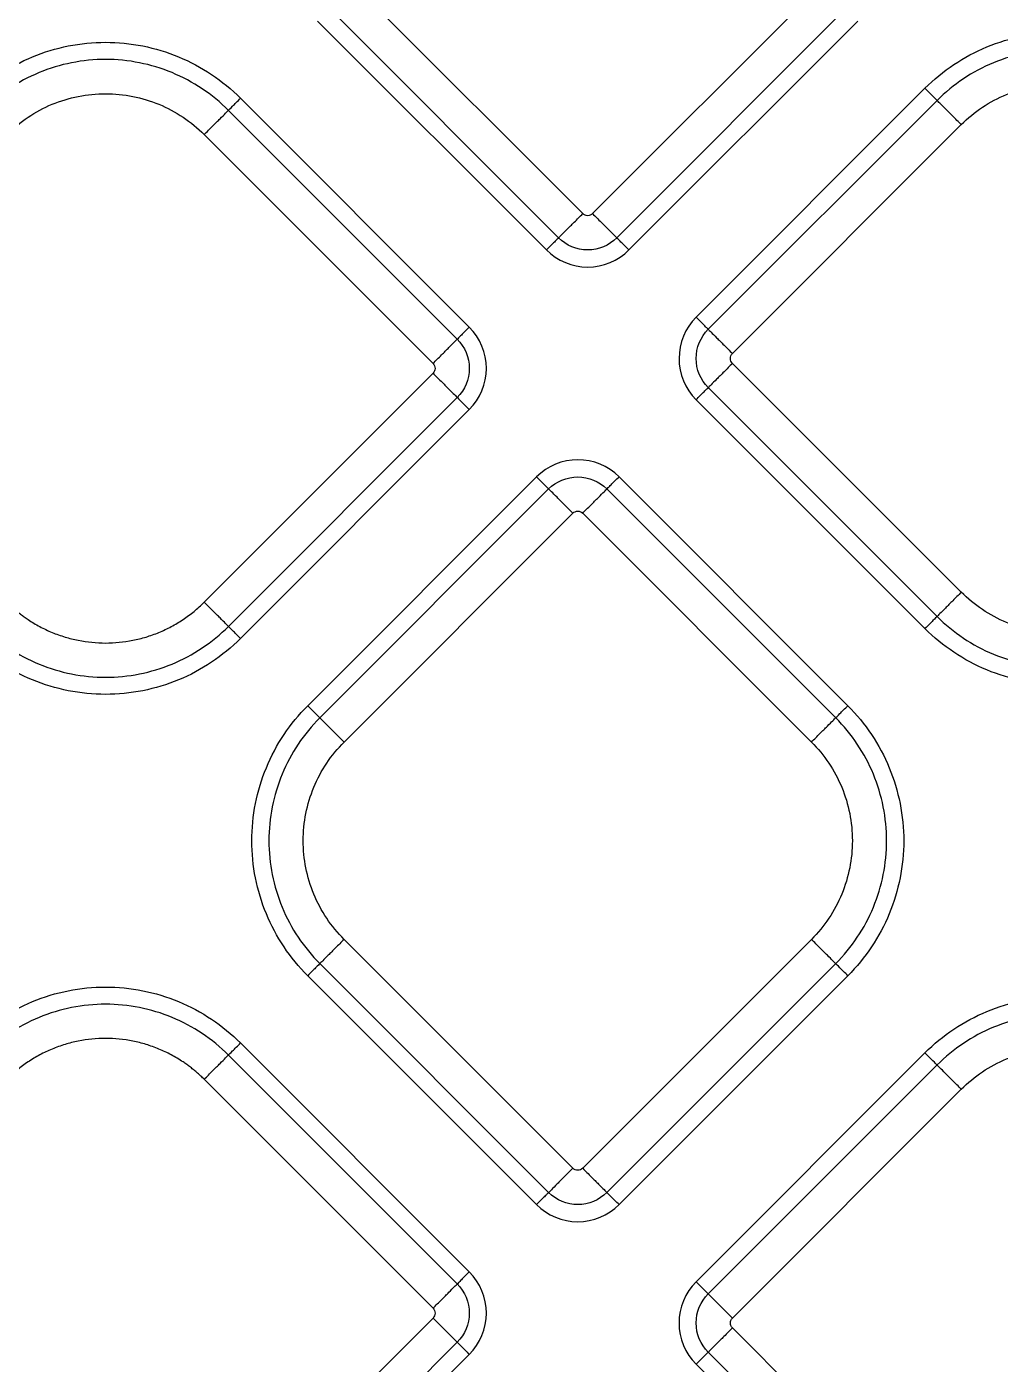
# Model space of a CAD drawing. Extents: x 525 to 613, y 487 to 635.
# Drawn here: x 560.514 to 563.317, y 545.083 to 548.933 of the extents above; entities that cross this region are included whole.
import ezdxf

# ---------------------------------------------------------------- set-up
doc = ezdxf.new("R2010")
doc.units = 0
doc.header["$MEASUREMENT"] = 0
doc.layers.add('1', color=4, linetype='Continuous')
doc.layers.add('STD TEST', color=3, linetype='Continuous')

# ---------------------------------------------------------------- blocks, each defined once
blk = doc.blocks.new('2023 VANGUARD')
at = {"layer": '1', "color": 3, "linetype": 'Continuous', "lineweight": 25}
for p, q in [((-6.8448, -44.2961), (-7.5036, -43.6373)), ((-6.1577, -43.6373), (-6.8165, -44.2961)), ((-7.5733, -43.707), (-6.9145, -44.3659)), ((-6.7468, -44.3659), (-6.088, -43.707)), ((-7.6082, -43.7419), (-6.9494, -44.4007)), ((-6.7119, -44.4007), (-6.0531, -43.7419)), ((-7.1714, -44.6228), (-7.8303, -43.9639)), ((-5.8595, -43.9354), (-6.5184, -44.5943)), ((-7.2063, -44.6576), (-7.8651, -43.9988)), ((-5.8247, -43.9703), (-6.4835, -44.6291)), ((-6.4138, -44.6989), (-5.755, -44.04)), ((-7.9349, -44.0685), (-7.276, -44.7274)), ((-5.755, -45.386), (-6.4138, -44.7271)), ((-7.276, -44.7556), (-7.9349, -45.4145)), ((-6.4835, -44.7969), (-5.8247, -45.4557)), ((-7.8651, -45.4842), (-7.2063, -44.8254)), ((-6.5184, -44.8317), (-5.8595, -45.4906)), ((-7.8303, -45.5191), (-7.1714, -44.8602)), ((-6.9779, -45.0538), (-7.6367, -45.7126)), ((-6.0816, -45.7126), (-6.7404, -45.0538)), ((-6.943, -45.0886), (-7.6019, -45.7475)), ((-6.1165, -45.7475), (-6.7753, -45.0886)), ((-7.5321, -45.8172), (-6.8733, -45.1584)), ((-6.845, -45.1584), (-6.1862, -45.8172)), ((-6.8733, -47.0442), (-7.5321, -46.3853)), ((-6.1862, -46.3853), (-6.845, -47.0442)), ((-7.6019, -46.4551), (-6.943, -47.1139)), ((-6.7753, -47.1139), (-6.1165, -46.4551)), ((-7.6367, -46.4899), (-6.9779, -47.1488)), ((-6.7404, -47.1488), (-6.0816, -46.4899)), ((-7.1714, -47.3423), (-7.8302, -46.6834)), ((-7.2063, -47.3771), (-7.8651, -46.7183)), ((-5.8596, -46.7119), (-6.5184, -47.3708)), ((-5.8247, -46.7468), (-6.4835, -47.4056)), ((-7.9348, -46.788), (-7.276, -47.4469)), ((-6.4138, -47.4754), (-5.755, -46.8165)), ((-7.276, -47.4751), (-7.9348, -48.134)), ((-5.755, -48.1625), (-6.4138, -47.5036)), ((-7.8651, -48.2037), (-7.2063, -47.5449)), ((-7.8302, -48.2386), (-7.1714, -47.5797)), ((-6.4835, -47.5734), (-5.8247, -48.2322)), ((-6.5184, -47.6082), (-5.8596, -48.2671))]:
    blk.add_line(p, q, dxfattribs=at)
for points, knots in [([(-5.8595, -43.9354), (-5.8087, -43.8846), (-5.7477, -43.8438), (-5.6148, -43.7888), (-5.5428, -43.7745), (-5.3989, -43.7745), (-5.327, -43.7888), (-5.1941, -43.8438), (-5.1331, -43.8846), (-5.0822, -43.9354)], [0, 0, 0, 0, 0.25, 0.25, 0.5, 0.5, 0.75, 0.75, 1, 1, 1, 1]), ([(-8.6076, -43.9639), (-8.5567, -43.9131), (-8.4957, -43.8723), (-8.3628, -43.8173), (-8.2909, -43.803), (-8.147, -43.803), (-8.0751, -43.8173), (-7.9421, -43.8723), (-7.8811, -43.9131), (-7.8303, -43.9639)], [0, 0, 0, 0, 0.25, 0.25, 0.5, 0.5, 0.75, 0.75, 1, 1, 1, 1]), ([(-5.1171, -43.9703), (-5.1634, -43.924), (-5.2189, -43.8869), (-5.3399, -43.8368), (-5.4054, -43.8238), (-5.5364, -43.8238), (-5.6019, -43.8368), (-5.7229, -43.8869), (-5.7784, -43.924), (-5.8247, -43.9703)], [0, 0, 0, 0, 0.25, 0.25, 0.5, 0.5, 0.75, 0.75, 1, 1, 1, 1]), ([(-7.8651, -43.9988), (-7.9114, -43.9525), (-7.9669, -43.9154), (-8.088, -43.8653), (-8.1534, -43.8523), (-8.2844, -43.8523), (-8.3499, -43.8653), (-8.4709, -43.9154), (-8.5264, -43.9525), (-8.5727, -43.9988)], [0, 0, 0, 0, 0.25, 0.25, 0.5, 0.5, 0.75, 0.75, 1, 1, 1, 1]), ([(-5.755, -44.04), (-5.7178, -44.0028), (-5.6732, -43.9731), (-5.576, -43.9328), (-5.5235, -43.9224), (-5.4183, -43.9224), (-5.3657, -43.9328), (-5.2686, -43.9731), (-5.224, -44.0028), (-5.1868, -44.04)], [0, 0, 0, 0, 0.25, 0.25, 0.5, 0.5, 0.75, 0.75, 1, 1, 1, 1]), ([(-8.503, -44.0685), (-8.4658, -44.0313), (-8.4212, -44.0016), (-8.3241, -43.9613), (-8.2715, -43.9509), (-8.1663, -43.9509), (-8.1138, -43.9613), (-8.0166, -44.0016), (-7.972, -44.0313), (-7.9349, -44.0685)], [0, 0, 0, 0, 0.25, 0.25, 0.5, 0.5, 0.75, 0.75, 1, 1, 1, 1]), ([(-7.8651, -43.9988), (-7.8638, -43.9974), (-7.8594, -43.9931), (-7.8468, -43.9805), (-7.8385, -43.9722), (-7.8303, -43.9639)], [0, 0, 0, 0, 0.5, 0.5, 1, 1, 1, 1]), ([(-5.8247, -43.9703), (-5.8261, -43.9689), (-5.8304, -43.9646), (-5.843, -43.9519), (-5.8513, -43.9437), (-5.8595, -43.9354)], [0, 0, 0, 0, 0.5, 0.5, 1, 1, 1, 1]), ([(-7.9349, -44.0685), (-7.9266, -44.0603), (-7.9183, -44.052), (-7.9028, -44.0365), (-7.8955, -44.0292), (-7.8829, -44.0166), (-7.8775, -44.0112), (-7.8693, -44.003), (-7.8665, -44.0002), (-7.8651, -43.9988)], [0, 0, 0, 0, 0.25, 0.25, 0.5, 0.5, 0.75, 0.75, 1, 1, 1, 1]), ([(-5.755, -44.04), (-5.7632, -44.0318), (-5.7715, -44.0235), (-5.787, -44.008), (-5.7943, -44.0007), (-5.8069, -43.9881), (-5.8123, -43.9827), (-5.8205, -43.9745), (-5.8233, -43.9717), (-5.8247, -43.9703)], [0, 0, 0, 0, 0.25, 0.25, 0.5, 0.5, 0.75, 0.75, 1, 1, 1, 1]), ([(-6.9145, -44.3659), (-6.9131, -44.3645), (-6.9103, -44.3617), (-6.9021, -44.3535), (-6.8968, -44.3481), (-6.8841, -44.3355), (-6.8769, -44.3282), (-6.8613, -44.3127), (-6.8531, -44.3044), (-6.8448, -44.2961)], [0, 0, 0, 0, 0.25, 0.25, 0.5, 0.5, 0.75, 0.75, 1, 1, 1, 1]), ([(-6.8165, -44.2961), (-6.8202, -44.2999), (-6.8254, -44.302), (-6.8359, -44.302), (-6.8411, -44.2999), (-6.8448, -44.2961)], [0, 0, 0, 0, 0.5, 0.5, 1, 1, 1, 1]), ([(-6.8165, -44.2961), (-6.8082, -44.3044), (-6.8, -44.3127), (-6.7844, -44.3282), (-6.7772, -44.3355), (-6.7646, -44.3481), (-6.7592, -44.3535), (-6.751, -44.3617), (-6.7482, -44.3645), (-6.7468, -44.3659)], [0, 0, 0, 0, 0.25, 0.25, 0.5, 0.5, 0.75, 0.75, 1, 1, 1, 1]), ([(-6.9145, -44.3659), (-6.9151, -44.3665), (-6.9164, -44.3678), (-6.9205, -44.3718), (-6.9233, -44.3746), (-6.9298, -44.3812), (-6.9337, -44.385), (-6.9415, -44.3929), (-6.9456, -44.3969), (-6.9494, -44.4007)], [0, 0, 0, 0, 0.25, 0.25, 0.5, 0.5, 0.75, 0.75, 1, 1, 1, 1]), ([(-6.7468, -44.3659), (-6.7688, -44.3878), (-6.7994, -44.4006), (-6.862, -44.4006), (-6.8924, -44.388), (-6.9145, -44.3659)], [0, 0, 0, 0, 0.5, 0.5, 1, 1, 1, 1]), ([(-6.7119, -44.4007), (-6.7157, -44.3969), (-6.7198, -44.3929), (-6.7276, -44.385), (-6.7315, -44.3812), (-6.738, -44.3746), (-6.7408, -44.3718), (-6.7449, -44.3678), (-6.7462, -44.3665), (-6.7468, -44.3659)], [0, 0, 0, 0, 0.25, 0.25, 0.5, 0.5, 0.75, 0.75, 1, 1, 1, 1]), ([(-6.9494, -44.4007), (-6.918, -44.4321), (-6.8751, -44.4499), (-6.7864, -44.4499), (-6.743, -44.4318), (-6.7119, -44.4007)], [0, 0, 0, 0, 0.5, 0.5, 1, 1, 1, 1]), ([(-6.5184, -44.5943), (-6.5497, -44.6256), (-6.5675, -44.6686), (-6.5676, -44.7573), (-6.5495, -44.8006), (-6.5184, -44.8317)], [0, 0, 0, 0, 0.5, 0.5, 1, 1, 1, 1]), ([(-6.4835, -44.6291), (-6.4841, -44.6285), (-6.4854, -44.6272), (-6.4895, -44.6232), (-6.4923, -44.6204), (-6.4988, -44.6138), (-6.5027, -44.61), (-6.5105, -44.6021), (-6.5146, -44.5981), (-6.5184, -44.5943)], [0, 0, 0, 0, 0.25, 0.25, 0.5, 0.5, 0.75, 0.75, 1, 1, 1, 1]), ([(-7.276, -44.7274), (-7.2678, -44.7191), (-7.2595, -44.7108), (-7.244, -44.6953), (-7.2367, -44.688), (-7.2241, -44.6754), (-7.2187, -44.67), (-7.2105, -44.6618), (-7.2077, -44.659), (-7.2063, -44.6576)], [0, 0, 0, 0, 0.25, 0.25, 0.5, 0.5, 0.75, 0.75, 1, 1, 1, 1]), ([(-7.1714, -44.6228), (-7.1752, -44.6266), (-7.1793, -44.6306), (-7.1872, -44.6385), (-7.191, -44.6423), (-7.1976, -44.6489), (-7.2003, -44.6517), (-7.2044, -44.6557), (-7.2057, -44.657), (-7.2063, -44.6576)], [0, 0, 0, 0, 0.25, 0.25, 0.5, 0.5, 0.75, 0.75, 1, 1, 1, 1]), ([(-7.2063, -44.6576), (-7.1843, -44.6796), (-7.1716, -44.7102), (-7.1716, -44.7729), (-7.1841, -44.8032), (-7.2063, -44.8254)], [0, 0, 0, 0, 0.5, 0.5, 1, 1, 1, 1]), ([(-7.1714, -44.8602), (-7.1401, -44.8289), (-7.1223, -44.7859), (-7.1222, -44.6972), (-7.1403, -44.6539), (-7.1714, -44.6228)], [0, 0, 0, 0, 0.5, 0.5, 1, 1, 1, 1]), ([(-6.4835, -44.7969), (-6.5055, -44.7749), (-6.5183, -44.7443), (-6.5182, -44.6816), (-6.5057, -44.6513), (-6.4835, -44.6291)], [0, 0, 0, 0, 0.5, 0.5, 1, 1, 1, 1]), ([(-6.4835, -44.6291), (-6.4821, -44.6305), (-6.4793, -44.6333), (-6.4711, -44.6415), (-6.4658, -44.6469), (-6.4531, -44.6595), (-6.4459, -44.6668), (-6.4303, -44.6823), (-6.4221, -44.6906), (-6.4138, -44.6989)], [0, 0, 0, 0, 0.25, 0.25, 0.5, 0.5, 0.75, 0.75, 1, 1, 1, 1]), ([(-6.4138, -44.7271), (-6.4175, -44.7234), (-6.4197, -44.7182), (-6.4197, -44.7078), (-6.4175, -44.7026), (-6.4138, -44.6989)], [0, 0, 0, 0, 0.5, 0.5, 1, 1, 1, 1]), ([(-7.276, -44.7274), (-7.2723, -44.7311), (-7.2702, -44.7363), (-7.2702, -44.7467), (-7.2723, -44.7519), (-7.276, -44.7556)], [0, 0, 0, 0, 0.5, 0.5, 1, 1, 1, 1]), ([(-6.4138, -44.7271), (-6.4221, -44.7354), (-6.4303, -44.7437), (-6.4459, -44.7592), (-6.4531, -44.7665), (-6.4658, -44.7791), (-6.4711, -44.7845), (-6.4793, -44.7927), (-6.4821, -44.7955), (-6.4835, -44.7969)], [0, 0, 0, 0, 0.25, 0.25, 0.5, 0.5, 0.75, 0.75, 1, 1, 1, 1]), ([(-7.276, -44.7556), (-7.2686, -44.763), (-7.2607, -44.771), (-7.2452, -44.7865), (-7.2376, -44.7941), (-7.2243, -44.8074), (-7.2186, -44.813), (-7.2103, -44.8214), (-7.2076, -44.8241), (-7.2063, -44.8254)], [0, 0, 0, 0, 0.25, 0.25, 0.5, 0.5, 0.75, 0.75, 1, 1, 1, 1]), ([(-6.5184, -44.8317), (-6.5146, -44.8279), (-6.5105, -44.8239), (-6.5027, -44.816), (-6.4988, -44.8122), (-6.4923, -44.8056), (-6.4895, -44.8028), (-6.4854, -44.7988), (-6.4841, -44.7975), (-6.4835, -44.7969)], [0, 0, 0, 0, 0.25, 0.25, 0.5, 0.5, 0.75, 0.75, 1, 1, 1, 1]), ([(-7.2063, -44.8254), (-7.2057, -44.826), (-7.2044, -44.8273), (-7.2003, -44.8314), (-7.1976, -44.8341), (-7.191, -44.8407), (-7.1872, -44.8445), (-7.1793, -44.8524), (-7.1752, -44.8564), (-7.1714, -44.8602)], [0, 0, 0, 0, 0.25, 0.25, 0.5, 0.5, 0.75, 0.75, 1, 1, 1, 1]), ([(-6.7404, -45.0538), (-6.7718, -45.0224), (-6.8148, -45.0046), (-6.9034, -45.0046), (-6.9468, -45.0227), (-6.9779, -45.0538)], [0, 0, 0, 0, 0.5, 0.5, 1, 1, 1, 1]), ([(-6.9779, -45.0538), (-6.9741, -45.0576), (-6.97, -45.0616), (-6.9622, -45.0695), (-6.9584, -45.0733), (-6.9518, -45.0799), (-6.949, -45.0827), (-6.945, -45.0867), (-6.9437, -45.088), (-6.943, -45.0886)], [0, 0, 0, 0, 0.25, 0.25, 0.5, 0.5, 0.75, 0.75, 1, 1, 1, 1]), ([(-6.943, -45.0886), (-6.9211, -45.0667), (-6.8904, -45.0539), (-6.8278, -45.0539), (-6.7975, -45.0665), (-6.7753, -45.0886)], [0, 0, 0, 0, 0.5, 0.5, 1, 1, 1, 1]), ([(-6.7753, -45.0886), (-6.7747, -45.088), (-6.7734, -45.0867), (-6.7693, -45.0827), (-6.7666, -45.0799), (-6.76, -45.0733), (-6.7562, -45.0695), (-6.7483, -45.0616), (-6.7442, -45.0576), (-6.7404, -45.0538)], [0, 0, 0, 0, 0.25, 0.25, 0.5, 0.5, 0.75, 0.75, 1, 1, 1, 1]), ([(-6.8733, -45.1584), (-6.8816, -45.1501), (-6.8898, -45.1418), (-6.9054, -45.1263), (-6.9126, -45.119), (-6.9253, -45.1064), (-6.9306, -45.101), (-6.9388, -45.0928), (-6.9416, -45.09), (-6.943, -45.0886)], [0, 0, 0, 0, 0.25, 0.25, 0.5, 0.5, 0.75, 0.75, 1, 1, 1, 1]), ([(-6.845, -45.1584), (-6.8376, -45.151), (-6.8297, -45.1431), (-6.8142, -45.1275), (-6.8066, -45.1199), (-6.7933, -45.1066), (-6.7876, -45.101), (-6.7793, -45.0926), (-6.7766, -45.0899), (-6.7753, -45.0886)], [0, 0, 0, 0, 0.25, 0.25, 0.5, 0.5, 0.75, 0.75, 1, 1, 1, 1]), ([(-6.8733, -45.1584), (-6.8696, -45.1547), (-6.8644, -45.1525), (-6.8539, -45.1525), (-6.8487, -45.1547), (-6.845, -45.1584)], [0, 0, 0, 0, 0.5, 0.5, 1, 1, 1, 1]), ([(-5.755, -45.386), (-5.7632, -45.3942), (-5.7715, -45.4025), (-5.787, -45.418), (-5.7943, -45.4253), (-5.8069, -45.4379), (-5.8123, -45.4433), (-5.8205, -45.4515), (-5.8233, -45.4543), (-5.8247, -45.4557)], [0, 0, 0, 0, 0.25, 0.25, 0.5, 0.5, 0.75, 0.75, 1, 1, 1, 1]), ([(-5.1868, -45.386), (-5.224, -45.4232), (-5.2686, -45.4529), (-5.3657, -45.4932), (-5.4183, -45.5036), (-5.5235, -45.5036), (-5.576, -45.4932), (-5.6732, -45.4529), (-5.7178, -45.4232), (-5.755, -45.386)], [0, 0, 0, 0, 0.25, 0.25, 0.5, 0.5, 0.75, 0.75, 1, 1, 1, 1]), ([(-8.503, -45.4145), (-8.4999, -45.4176), (-8.4936, -45.4237), (-8.4838, -45.4325), (-8.4738, -45.441), (-8.4635, -45.4492), (-8.453, -45.457), (-8.435, -45.4695), (-8.4086, -45.4853), (-8.3729, -45.5022), (-8.3357, -45.5155), (-8.2847, -45.5282), (-8.2189, -45.5347), (-8.1532, -45.5282), (-8.1021, -45.5155), (-8.0649, -45.5022), (-8.0292, -45.4853), (-8.001, -45.4684), (-7.9795, -45.4532), (-7.964, -45.4411), (-7.949, -45.4282), (-7.9396, -45.4191), (-7.9349, -45.4145)], [0, 0, 0, 0, 0.020878, 0.041713, 0.062527, 0.083344, 0.104185, 0.125072, 0.187569, 0.2501, 0.312596, 0.375127, 0.500003, 0.62488, 0.687376, 0.749907, 0.812404, 0.874935, 0.906232, 0.937459, 0.968689, 1, 1, 1, 1]), ([(-7.8651, -45.4842), (-7.8665, -45.4828), (-7.8693, -45.48), (-7.8775, -45.4718), (-7.8829, -45.4664), (-7.8955, -45.4538), (-7.9028, -45.4465), (-7.9183, -45.431), (-7.9266, -45.4228), (-7.9349, -45.4145)], [0, 0, 0, 0, 0.25, 0.25, 0.5, 0.5, 0.75, 0.75, 1, 1, 1, 1]), ([(-5.8247, -45.4557), (-5.8261, -45.4571), (-5.8304, -45.4614), (-5.843, -45.474), (-5.8513, -45.4823), (-5.8595, -45.4906)], [0, 0, 0, 0, 0.5, 0.5, 1, 1, 1, 1]), ([(-5.8247, -45.4557), (-5.7784, -45.502), (-5.7229, -45.5391), (-5.6019, -45.5892), (-5.5364, -45.6022), (-5.4054, -45.6022), (-5.3399, -45.5892), (-5.2189, -45.5391), (-5.1634, -45.502), (-5.1171, -45.4557)], [0, 0, 0, 0, 0.25, 0.25, 0.5, 0.5, 0.75, 0.75, 1, 1, 1, 1]), ([(-8.5727, -45.4842), (-8.5264, -45.5305), (-8.4709, -45.5676), (-8.3499, -45.6177), (-8.2844, -45.6307), (-8.1534, -45.6307), (-8.088, -45.6177), (-7.9669, -45.5676), (-7.9114, -45.5305), (-7.8651, -45.4842)], [0, 0, 0, 0, 0.25, 0.25, 0.5, 0.5, 0.75, 0.75, 1, 1, 1, 1]), ([(-7.8303, -45.5191), (-7.8385, -45.5108), (-7.8468, -45.5026), (-7.8594, -45.4899), (-7.8638, -45.4856), (-7.8651, -45.4842)], [0, 0, 0, 0, 0.5, 0.5, 1, 1, 1, 1]), ([(-5.0822, -45.4906), (-5.1331, -45.5414), (-5.1941, -45.5822), (-5.327, -45.6372), (-5.3989, -45.6515), (-5.5428, -45.6515), (-5.6148, -45.6372), (-5.7477, -45.5822), (-5.8087, -45.5414), (-5.8595, -45.4906)], [0, 0, 0, 0, 0.25, 0.25, 0.5, 0.5, 0.75, 0.75, 1, 1, 1, 1]), ([(-7.8303, -45.5191), (-7.8811, -45.5699), (-7.9421, -45.6107), (-8.0751, -45.6657), (-8.147, -45.68), (-8.2909, -45.68), (-8.3628, -45.6657), (-8.4957, -45.6107), (-8.5567, -45.5699), (-8.6076, -45.5191)], [0, 0, 0, 0, 0.25, 0.25, 0.5, 0.5, 0.75, 0.75, 1, 1, 1, 1]), ([(-7.6367, -46.4899), (-7.6876, -46.439), (-7.7283, -46.3781), (-7.7834, -46.2451), (-7.7977, -46.1732), (-7.7977, -46.0293), (-7.7834, -45.9574), (-7.7283, -45.8245), (-7.6876, -45.7635), (-7.6367, -45.7126)], [0, 0, 0, 0, 0.25, 0.25, 0.5, 0.5, 0.75, 0.75, 1, 1, 1, 1]), ([(-7.6019, -45.7475), (-7.6032, -45.7461), (-7.6076, -45.7418), (-7.6202, -45.7291), (-7.6285, -45.7209), (-7.6367, -45.7126)], [0, 0, 0, 0, 0.5, 0.5, 1, 1, 1, 1]), ([(-6.1165, -45.7475), (-6.1151, -45.7461), (-6.1107, -45.7418), (-6.0981, -45.7291), (-6.0899, -45.7209), (-6.0816, -45.7126)], [0, 0, 0, 0, 0.5, 0.5, 1, 1, 1, 1]), ([(-6.0816, -45.7126), (-6.0307, -45.7635), (-5.99, -45.8245), (-5.9349, -45.9574), (-5.9206, -46.0293), (-5.9206, -46.1732), (-5.9349, -46.2451), (-5.99, -46.3781), (-6.0307, -46.439), (-6.0816, -46.4899)], [0, 0, 0, 0, 0.25, 0.25, 0.5, 0.5, 0.75, 0.75, 1, 1, 1, 1]), ([(-7.6019, -45.7475), (-7.6482, -45.7938), (-7.6853, -45.8493), (-7.7354, -45.9703), (-7.7484, -46.0358), (-7.7484, -46.1668), (-7.7354, -46.2322), (-7.6853, -46.3532), (-7.6482, -46.4087), (-7.6019, -46.4551)], [0, 0, 0, 0, 0.25, 0.25, 0.5, 0.5, 0.75, 0.75, 1, 1, 1, 1]), ([(-7.5321, -45.8172), (-7.5404, -45.8089), (-7.5487, -45.8007), (-7.5642, -45.7851), (-7.5715, -45.7779), (-7.5841, -45.7652), (-7.5895, -45.7599), (-7.5977, -45.7517), (-7.6005, -45.7489), (-7.6019, -45.7475)], [0, 0, 0, 0, 0.25, 0.25, 0.5, 0.5, 0.75, 0.75, 1, 1, 1, 1]), ([(-6.1862, -45.8172), (-6.1779, -45.8089), (-6.1697, -45.8007), (-6.1541, -45.7851), (-6.1469, -45.7779), (-6.1342, -45.7652), (-6.1289, -45.7599), (-6.1207, -45.7517), (-6.1178, -45.7489), (-6.1165, -45.7475)], [0, 0, 0, 0, 0.25, 0.25, 0.5, 0.5, 0.75, 0.75, 1, 1, 1, 1]), ([(-6.1165, -46.4551), (-6.0702, -46.4087), (-6.0331, -46.3532), (-5.9829, -46.2322), (-5.9699, -46.1668), (-5.9699, -46.0358), (-5.9829, -45.9703), (-6.0331, -45.8493), (-6.0702, -45.7938), (-6.1165, -45.7475)], [0, 0, 0, 0, 0.25, 0.25, 0.5, 0.5, 0.75, 0.75, 1, 1, 1, 1]), ([(-7.5321, -46.3853), (-7.5693, -46.3481), (-7.5991, -46.3036), (-7.6393, -46.2064), (-7.6498, -46.1539), (-7.6498, -46.0487), (-7.6393, -45.9961), (-7.5991, -45.8989), (-7.5693, -45.8544), (-7.5321, -45.8172)], [0, 0, 0, 0, 0.25, 0.25, 0.5, 0.5, 0.75, 0.75, 1, 1, 1, 1]), ([(-6.1862, -45.8172), (-6.149, -45.8544), (-6.1192, -45.8989), (-6.079, -45.9961), (-6.0685, -46.0487), (-6.0685, -46.1539), (-6.079, -46.2064), (-6.1192, -46.3036), (-6.149, -46.3481), (-6.1862, -46.3853)], [0, 0, 0, 0, 0.25, 0.25, 0.5, 0.5, 0.75, 0.75, 1, 1, 1, 1]), ([(-7.5321, -46.3853), (-7.5404, -46.3936), (-7.5487, -46.4019), (-7.5642, -46.4174), (-7.5715, -46.4247), (-7.5841, -46.4373), (-7.5895, -46.4427), (-7.5977, -46.4509), (-7.6005, -46.4537), (-7.6019, -46.4551)], [0, 0, 0, 0, 0.25, 0.25, 0.5, 0.5, 0.75, 0.75, 1, 1, 1, 1]), ([(-6.1165, -46.4551), (-6.1178, -46.4537), (-6.1207, -46.4509), (-6.1289, -46.4427), (-6.1342, -46.4373), (-6.1469, -46.4247), (-6.1541, -46.4174), (-6.1697, -46.4019), (-6.1779, -46.3936), (-6.1862, -46.3853)], [0, 0, 0, 0, 0.25, 0.25, 0.5, 0.5, 0.75, 0.75, 1, 1, 1, 1]), ([(-7.6019, -46.4551), (-7.6032, -46.4564), (-7.6076, -46.4608), (-7.6202, -46.4734), (-7.6285, -46.4816), (-7.6367, -46.4899)], [0, 0, 0, 0, 0.5, 0.5, 1, 1, 1, 1]), ([(-6.0816, -46.4899), (-6.0899, -46.4816), (-6.0981, -46.4734), (-6.1107, -46.4608), (-6.1151, -46.4564), (-6.1165, -46.4551)], [0, 0, 0, 0, 0.5, 0.5, 1, 1, 1, 1]), ([(-8.6075, -46.6834), (-8.5567, -46.6326), (-8.4957, -46.5918), (-8.3628, -46.5368), (-8.2908, -46.5225), (-8.1469, -46.5225), (-8.075, -46.5368), (-7.9421, -46.5918), (-7.8811, -46.6326), (-7.8302, -46.6834)], [0, 0, 0, 0, 0.25, 0.25, 0.5, 0.5, 0.75, 0.75, 1, 1, 1, 1]), ([(-7.8651, -46.7183), (-7.9114, -46.672), (-7.9669, -46.6349), (-8.0879, -46.5848), (-8.1534, -46.5718), (-8.2844, -46.5718), (-8.3499, -46.5848), (-8.4709, -46.6349), (-8.5264, -46.672), (-8.5727, -46.7183)], [0, 0, 0, 0, 0.25, 0.25, 0.5, 0.5, 0.75, 0.75, 1, 1, 1, 1]), ([(-5.8596, -46.7119), (-5.8087, -46.6611), (-5.7477, -46.6203), (-5.6148, -46.5653), (-5.5429, -46.551), (-5.399, -46.551), (-5.3271, -46.5653), (-5.1941, -46.6203), (-5.1331, -46.6611), (-5.0823, -46.7119)], [0, 0, 0, 0, 0.25, 0.25, 0.5, 0.5, 0.75, 0.75, 1, 1, 1, 1]), ([(-5.1171, -46.7468), (-5.1634, -46.7005), (-5.2189, -46.6634), (-5.34, -46.6133), (-5.4054, -46.6003), (-5.5364, -46.6003), (-5.6019, -46.6133), (-5.7229, -46.6634), (-5.7784, -46.7005), (-5.8247, -46.7468)], [0, 0, 0, 0, 0.25, 0.25, 0.5, 0.5, 0.75, 0.75, 1, 1, 1, 1]), ([(-7.9348, -46.788), (-7.938, -46.7849), (-7.9442, -46.7788), (-7.954, -46.77), (-7.964, -46.7615), (-7.9743, -46.7533), (-7.9848, -46.7455), (-8.0029, -46.733), (-8.0292, -46.7172), (-8.0649, -46.7003), (-8.1021, -46.687), (-8.1531, -46.6743), (-8.2189, -46.6678), (-8.2847, -46.6743), (-8.3357, -46.687), (-8.3729, -46.7003), (-8.4086, -46.7172), (-8.4368, -46.7341), (-8.4583, -46.7493), (-8.4738, -46.7614), (-8.4888, -46.7743), (-8.4982, -46.7834), (-8.503, -46.788)], [0, 0, 0, 0, 0.020878, 0.041713, 0.062527, 0.083344, 0.104185, 0.125072, 0.187569, 0.2501, 0.312596, 0.375127, 0.500003, 0.62488, 0.687376, 0.749907, 0.812404, 0.874935, 0.906232, 0.937459, 0.968689, 1, 1, 1, 1]), ([(-7.8651, -46.7183), (-7.8637, -46.7169), (-7.8594, -46.7126), (-7.8467, -46.6999), (-7.8385, -46.6917), (-7.8302, -46.6834)], [0, 0, 0, 0, 0.5, 0.5, 1, 1, 1, 1]), ([(-5.755, -46.8165), (-5.7178, -46.7793), (-5.6732, -46.7496), (-5.5761, -46.7093), (-5.5235, -46.6989), (-5.4183, -46.6989), (-5.3658, -46.7093), (-5.2686, -46.7496), (-5.224, -46.7793), (-5.1869, -46.8165)], [0, 0, 0, 0, 0.25, 0.25, 0.5, 0.5, 0.75, 0.75, 1, 1, 1, 1]), ([(-7.9348, -46.788), (-7.9266, -46.7798), (-7.9183, -46.7715), (-7.9028, -46.756), (-7.8955, -46.7487), (-7.8829, -46.7361), (-7.8775, -46.7307), (-7.8693, -46.7225), (-7.8665, -46.7197), (-7.8651, -46.7183)], [0, 0, 0, 0, 0.25, 0.25, 0.5, 0.5, 0.75, 0.75, 1, 1, 1, 1]), ([(-5.8247, -46.7468), (-5.8261, -46.7454), (-5.8304, -46.7411), (-5.8431, -46.7285), (-5.8513, -46.7202), (-5.8596, -46.7119)], [0, 0, 0, 0, 0.5, 0.5, 1, 1, 1, 1]), ([(-5.755, -46.8165), (-5.7633, -46.8083), (-5.7715, -46.8), (-5.7871, -46.7845), (-5.7943, -46.7772), (-5.8069, -46.7646), (-5.8123, -46.7592), (-5.8205, -46.751), (-5.8233, -46.7482), (-5.8247, -46.7468)], [0, 0, 0, 0, 0.25, 0.25, 0.5, 0.5, 0.75, 0.75, 1, 1, 1, 1]), ([(-6.8733, -47.0442), (-6.8807, -47.0516), (-6.8886, -47.0595), (-6.9042, -47.075), (-6.9118, -47.0826), (-6.925, -47.0959), (-6.9307, -47.1016), (-6.939, -47.1099), (-6.9417, -47.1126), (-6.943, -47.1139)], [0, 0, 0, 0, 0.25, 0.25, 0.5, 0.5, 0.75, 0.75, 1, 1, 1, 1]), ([(-6.845, -47.0442), (-6.8487, -47.0479), (-6.8539, -47.05), (-6.8644, -47.05), (-6.8696, -47.0479), (-6.8733, -47.0442)], [0, 0, 0, 0, 0.5, 0.5, 1, 1, 1, 1]), ([(-6.845, -47.0442), (-6.8368, -47.0524), (-6.8285, -47.0607), (-6.813, -47.0762), (-6.8057, -47.0835), (-6.7931, -47.0961), (-6.7877, -47.1015), (-6.7795, -47.1097), (-6.7767, -47.1125), (-6.7753, -47.1139)], [0, 0, 0, 0, 0.25, 0.25, 0.5, 0.5, 0.75, 0.75, 1, 1, 1, 1]), ([(-6.943, -47.1139), (-6.9437, -47.1145), (-6.945, -47.1158), (-6.949, -47.1199), (-6.9518, -47.1226), (-6.9584, -47.1292), (-6.9622, -47.133), (-6.97, -47.1409), (-6.9741, -47.1449), (-6.9779, -47.1488)], [0, 0, 0, 0, 0.25, 0.25, 0.5, 0.5, 0.75, 0.75, 1, 1, 1, 1]), ([(-6.7753, -47.1139), (-6.7973, -47.1359), (-6.8279, -47.1486), (-6.8905, -47.1486), (-6.9209, -47.136), (-6.943, -47.1139)], [0, 0, 0, 0, 0.5, 0.5, 1, 1, 1, 1]), ([(-6.7404, -47.1488), (-6.7442, -47.1449), (-6.7483, -47.1409), (-6.7562, -47.133), (-6.76, -47.1292), (-6.7666, -47.1226), (-6.7693, -47.1199), (-6.7734, -47.1158), (-6.7747, -47.1145), (-6.7753, -47.1139)], [0, 0, 0, 0, 0.25, 0.25, 0.5, 0.5, 0.75, 0.75, 1, 1, 1, 1]), ([(-6.9779, -47.1488), (-6.9465, -47.1801), (-6.9036, -47.1979), (-6.8149, -47.1979), (-6.7715, -47.1799), (-6.7404, -47.1488)], [0, 0, 0, 0, 0.5, 0.5, 1, 1, 1, 1]), ([(-7.1714, -47.3423), (-7.1752, -47.3461), (-7.1793, -47.3501), (-7.1871, -47.358), (-7.1909, -47.3618), (-7.1975, -47.3684), (-7.2003, -47.3712), (-7.2043, -47.3752), (-7.2056, -47.3765), (-7.2063, -47.3771)], [0, 0, 0, 0, 0.25, 0.25, 0.5, 0.5, 0.75, 0.75, 1, 1, 1, 1]), ([(-7.1714, -47.5797), (-7.14, -47.5484), (-7.1222, -47.5054), (-7.1222, -47.4167), (-7.1403, -47.3734), (-7.1714, -47.3423)], [0, 0, 0, 0, 0.5, 0.5, 1, 1, 1, 1]), ([(-7.276, -47.4469), (-7.2677, -47.4386), (-7.2595, -47.4303), (-7.2439, -47.4148), (-7.2367, -47.4075), (-7.224, -47.3949), (-7.2187, -47.3895), (-7.2105, -47.3813), (-7.2076, -47.3785), (-7.2063, -47.3771)], [0, 0, 0, 0, 0.25, 0.25, 0.5, 0.5, 0.75, 0.75, 1, 1, 1, 1]), ([(-7.2063, -47.3771), (-7.1843, -47.3991), (-7.1715, -47.4297), (-7.1715, -47.4924), (-7.1841, -47.5227), (-7.2063, -47.5449)], [0, 0, 0, 0, 0.5, 0.5, 1, 1, 1, 1]), ([(-6.5184, -47.3708), (-6.5498, -47.4021), (-6.5676, -47.4451), (-6.5676, -47.5338), (-6.5495, -47.5771), (-6.5184, -47.6082)], [0, 0, 0, 0, 0.5, 0.5, 1, 1, 1, 1]), ([(-6.4835, -47.4056), (-6.4842, -47.405), (-6.4855, -47.4037), (-6.4895, -47.3997), (-6.4923, -47.3969), (-6.4989, -47.3903), (-6.5027, -47.3865), (-6.5106, -47.3786), (-6.5146, -47.3746), (-6.5184, -47.3708)], [0, 0, 0, 0, 0.25, 0.25, 0.5, 0.5, 0.75, 0.75, 1, 1, 1, 1]), ([(-6.4835, -47.5734), (-6.5055, -47.5514), (-6.5183, -47.5208), (-6.5183, -47.4581), (-6.5057, -47.4278), (-6.4835, -47.4056)], [0, 0, 0, 0, 0.5, 0.5, 1, 1, 1, 1]), ([(-6.4138, -47.4754), (-6.4212, -47.468), (-6.4291, -47.4601), (-6.4447, -47.4445), (-6.4523, -47.4369), (-6.4656, -47.4236), (-6.4712, -47.418), (-6.4795, -47.4096), (-6.4822, -47.4069), (-6.4835, -47.4056)], [0, 0, 0, 0, 0.25, 0.25, 0.5, 0.5, 0.75, 0.75, 1, 1, 1, 1]), ([(-7.276, -47.4469), (-7.2723, -47.4506), (-7.2701, -47.4558), (-7.2701, -47.4662), (-7.2723, -47.4714), (-7.276, -47.4751)], [0, 0, 0, 0, 0.5, 0.5, 1, 1, 1, 1]), ([(-7.276, -47.4751), (-7.2686, -47.4825), (-7.2607, -47.4904), (-7.2451, -47.506), (-7.2375, -47.5136), (-7.2242, -47.5269), (-7.2186, -47.5325), (-7.2103, -47.5409), (-7.2076, -47.5436), (-7.2063, -47.5449)], [0, 0, 0, 0, 0.25, 0.25, 0.5, 0.5, 0.75, 0.75, 1, 1, 1, 1]), ([(-6.4138, -47.5036), (-6.4221, -47.5119), (-6.4304, -47.5202), (-6.4459, -47.5357), (-6.4532, -47.543), (-6.4658, -47.5556), (-6.4712, -47.561), (-6.4793, -47.5692), (-6.4822, -47.572), (-6.4835, -47.5734)], [0, 0, 0, 0, 0.25, 0.25, 0.5, 0.5, 0.75, 0.75, 1, 1, 1, 1]), ([(-6.4138, -47.5036), (-6.4175, -47.4999), (-6.4197, -47.4947), (-6.4197, -47.4843), (-6.4175, -47.4791), (-6.4138, -47.4754)], [0, 0, 0, 0, 0.5, 0.5, 1, 1, 1, 1]), ([(-7.2063, -47.5449), (-7.2056, -47.5455), (-7.2043, -47.5468), (-7.2003, -47.5508), (-7.1975, -47.5536), (-7.1909, -47.5602), (-7.1871, -47.564), (-7.1793, -47.5719), (-7.1752, -47.5759), (-7.1714, -47.5797)], [0, 0, 0, 0, 0.25, 0.25, 0.5, 0.5, 0.75, 0.75, 1, 1, 1, 1]), ([(-6.5184, -47.6082), (-6.5146, -47.6044), (-6.5106, -47.6004), (-6.5027, -47.5925), (-6.4989, -47.5887), (-6.4923, -47.5821), (-6.4895, -47.5794), (-6.4855, -47.5753), (-6.4842, -47.574), (-6.4835, -47.5734)], [0, 0, 0, 0, 0.25, 0.25, 0.5, 0.5, 0.75, 0.75, 1, 1, 1, 1])]:
    blk.add_open_spline(points, degree=3, knots=knots, dxfattribs=at)
blk = doc.blocks.new('2026 Vanguard')
at = {"layer": 'STD TEST', "color": 1}
blk.add_blockref('2023 VANGUARD', (44.1613, 88.209), dxfattribs=at)

msp = doc.modelspace()

# ---------------------------------------------------------------- block references
at = {"layer": '1'}
msp.add_blockref('2026 Vanguard', (524.7985, 504.4821), dxfattribs=at)

doc.saveas('drawing.dxf')
